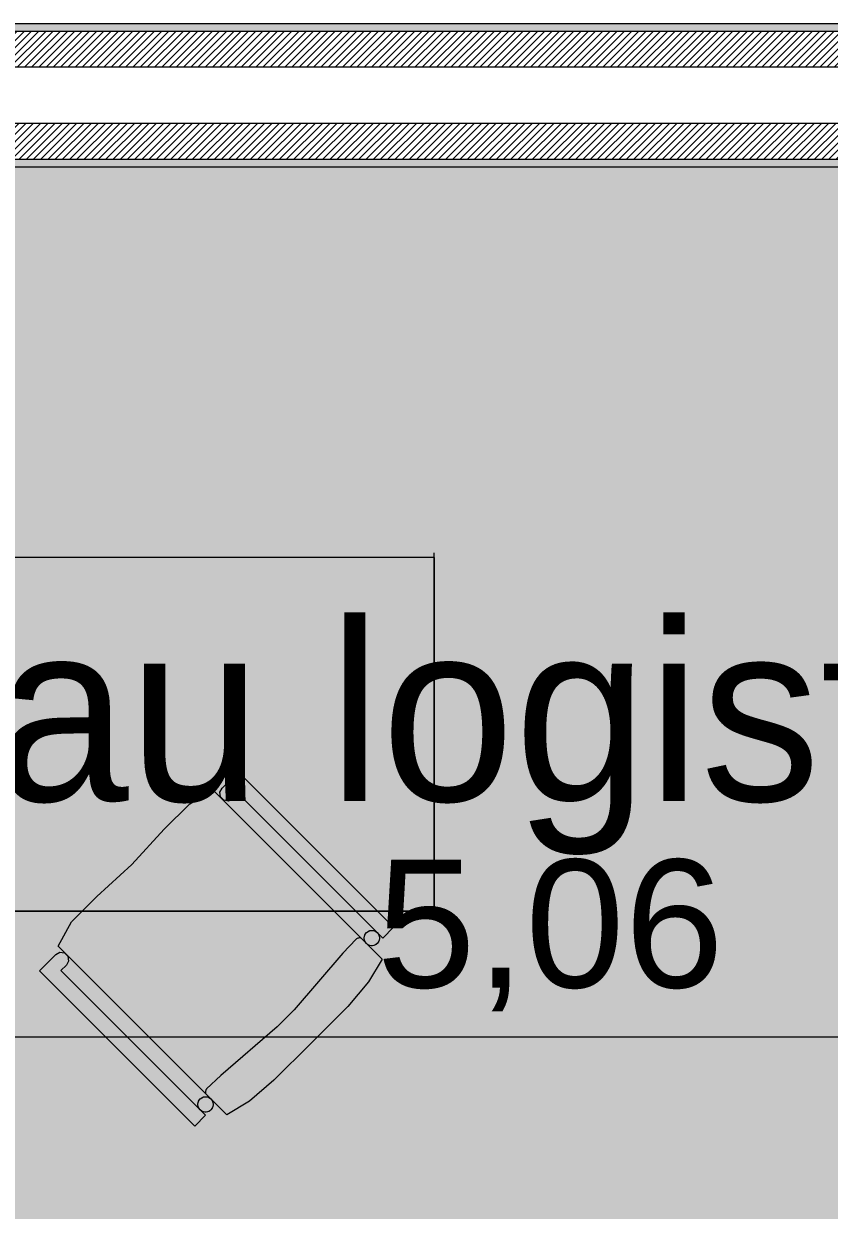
# Model space of a CAD drawing. Header units: millimetres. Extents: x 141848 to 1648660, y -821378 to -151356.
# Drawn here: x 439378 to 440954, y -255736 to -253416 of the extents above; entities that cross this region are included whole.
import ezdxf

# ---------------------------------------------------------------- set-up
doc = ezdxf.new("R2010")
doc.units = ezdxf.units.MM
doc.header["$MEASUREMENT"] = 0
doc.linetypes.add('Tirets', pattern=[229.305464, 141.111124, -88.19434])
doc.linetypes.add('Wipeout_Contour', pattern=[1000, 0, -1000])
for name, color, linetype in [('Cotations - 1_100', 7, 'Continuous'), ('Hachure', 7, 'Continuous'), ('Intérieur - Mobilier', 7, 'Continuous'), ('Sols_ Dalles', 7, 'Continuous')]:
    doc.layers.add(name, color=color, linetype=linetype)
doc.styles.add('STYLE_GENERE_1', font='')
doc.styles.add('STYLE_GENERE_2', font='')
doc.styles.get('STYLE_GENERE_1').set_extended_font_data('Agency FB')
doc.styles.get('STYLE_GENERE_2').set_extended_font_data('Arial')
doc.dimstyles.new('STYLE_GENERE__1', dxfattribs={"dimtxt": 250, "dimasz": 190, "dimexe": 1.25, "dimexo": 0.625, "dimgap": 0, "dimtad": 1, "dimlfac": 0.001, "dimtxsty": 'STYLE_GENERE_2', "dimblk": 'ARROWHEAD_6', "dimblk1": 'ARROWHEAD_6', "dimblk2": 'ARROWHEAD_6', "dimcen": 2.5, "dimse1": 1, "dimse2": 1, "dimclrd": 7, "dimclre": 7, "dimclrt": 7, "dimazin": 3, "dimtfac": 1, "dimtmove": 0, "dimatfit": 3})
pattern_1 = [(45, (0, 175), (-55.684659, 55.684659), [0, -52.5, 0, -78.75]), (110, (175, 175), (74.000794, 26.934086), [0, -38.5, 0, -66.5])]
pattern_2 = [(45, (0, 0), (-7.07106781, 7.07106781), [])]

# ---------------------------------------------------------------- blocks, each defined once
blk = doc.blocks.new('Dalle_48_2', base_point=(437925.1, -253415.6))
at = {"layer": 'Sols_ Dalles', "linetype": 'Continuous', "lineweight": 0, "true_color": 0x393736}
blk.add_hatch(color=250, dxfattribs=at).paths.add_polyline_path([(437925.1, -253415.6), (437925.1, -256655.6), (440005.1, -256655.6), (440005.1, -257683.7), (437925.1, -257683.7), (437925.1, -261165.6), (449210.6, -261165.6), (449210.6, -259085.6), (450865.6, -259085.6), (450865.6, -261165.6), (462925.6, -261165.6), (462925.6, -253415.6)])
at = {"layer": 'Sols_ Dalles', "color": 250, "linetype": 'Continuous', "lineweight": 5, "true_color": 0x1f1f1f, "flags": 128}
blk.add_lwpolyline([(437925.1, -253415.6), (462925.6, -253415.6), (462925.6, -261165.6), (450865.6, -261165.6), (450865.6, -259085.6), (449210.6, -259085.6), (449210.6, -261165.6), (437925.1, -261165.6), (437925.1, -257683.7), (440005.1, -257683.7), (440005.1, -256655.6), (437925.1, -256655.6)], close=True, dxfattribs=at)
blk = doc.blocks.new('Mur_190_2', base_point=(462925.6, -253415.6))
at = {"color": 254, "linetype": 'Wipeout_Contour', "lineweight": 0, "ltscale": 2067437.882496507}
blk.add_wipeout([(437940.1, -253430.6), (462910.6, -253430.6), (462910.6, -253415.6), (437940.1, -253415.6)], dxfattribs=at)
at = {"color": 254, "linetype": 'Wipeout_Contour', "lineweight": 0, "ltscale": 2034127.374005868}
blk.add_wipeout([(438205.1, -253695.6), (443260.6, -253695.6), (443260.6, -253680.6), (438205.1, -253680.6)], dxfattribs=at)
at = {"linetype": 'Continuous', "lineweight": 5, "true_color": 0x5f5f5f}
h = blk.add_hatch(dxfattribs=at)
h.set_pattern_fill('Enduit_0002', color=251, style=0, pattern_type=2)
h.set_pattern_definition(pattern_1)
h.paths.add_polyline_path([(437940.1, -253430.6), (462910.6, -253430.6), (462910.6, -253415.6), (437940.1, -253415.6)])
h = blk.add_hatch(dxfattribs=at)
h.set_pattern_fill('Enduit_0002', color=251, style=0, pattern_type=2)
h.set_pattern_definition(pattern_1)
h.paths.add_polyline_path([(438205.1, -253695.6), (443260.6, -253695.6), (443260.6, -253680.6), (438205.1, -253680.6)])
at = {"color": 7, "linetype": 'Continuous', "lineweight": 5, "flags": 128}
for points in [[(462925.6, -253415.6), (437925.1, -253415.6)], [(438205.1, -253695.6), (443260.6, -253695.6)]]:
    blk.add_lwpolyline(points, dxfattribs=at)
at = {"color": 254, "linetype": 'Wipeout_Contour', "lineweight": 0, "ltscale": 2067519.657900679}
blk.add_wipeout([(438010.1, -253500.6), (462840.6, -253500.6), (462840.6, -253430.6), (438010.1, -253430.6)], dxfattribs=at)
at = {"linetype": 'Continuous', "lineweight": 5, "true_color": 0x5f5f5f}
h = blk.add_hatch(dxfattribs=at)
h.set_pattern_fill('Briques_terre_cuite__int_94', color=251, style=0, pattern_type=2)
h.set_pattern_definition(pattern_2)
h.paths.add_polyline_path([(438010.1, -253500.6), (462840.6, -253500.6), (462840.6, -253430.6), (438010.1, -253430.6)])
at = {"color": 7, "linetype": 'Continuous', "lineweight": 5}
blk.add_line((462840.6, -253430.6), (438010.1, -253430.6), dxfattribs=at)
at = {"color": 254, "linetype": 'Wipeout_Contour', "lineweight": 0, "ltscale": 2033863.459605115}
blk.add_wipeout([(438120.1, -253610.6), (443345.6, -253610.6), (443345.6, -253500.6), (438120.1, -253500.6)], dxfattribs=at)
at = {"color": 7, "linetype": 'Continuous', "lineweight": 5}
blk.add_line((443345.6, -253500.6), (438120.1, -253500.6), dxfattribs=at)
at = {"color": 254, "linetype": 'Wipeout_Contour', "lineweight": 0, "ltscale": 2034042.648895284}
blk.add_wipeout([(438190.1, -253680.6), (443275.6, -253680.6), (443275.6, -253610.6), (438190.1, -253610.6)], dxfattribs=at)
at = {"linetype": 'Continuous', "lineweight": 5, "true_color": 0x5f5f5f}
h = blk.add_hatch(dxfattribs=at)
h.set_pattern_fill('Briques_terre_cuite__int_94', color=251, style=0, pattern_type=2)
h.set_pattern_definition(pattern_2)
h.paths.add_polyline_path([(438190.1, -253680.6), (443275.6, -253680.6), (443275.6, -253610.6), (438190.1, -253610.6)])
at = {"color": 7, "linetype": 'Continuous', "lineweight": 5}
for p, q in [((443275.6, -253610.6), (438190.1, -253610.6)), ((438190.1, -253680.6), (443275.6, -253680.6))]:
    blk.add_line(p, q, dxfattribs=at)
blk = doc.blocks.new('Chaise 4 25')
at = {"linetype": 'Continuous', "lineweight": 0, "true_color": 0xffffff}
for points in [[(60, 16.5), (111.9, 1.2), (182, 0.9), (275, 5.1), (368, 0.9), (438.1, 1.2), (490, 16.5), (490, 482.3), (439.7, 494.9), (377, 500), (275, 500), (173, 500), (110.3, 494.9), (60, 482.3)], [(0, 24.4), (45, 24.4), (53.8, 26.8), (59.3, 34.3), (59.3, 43.5), (53.8, 51), (45, 53.9), (30, 53.9), (30, 453.7), (0, 453.7)], [(45, 453.7), (42.4, 453.5), (39.9, 452.8), (37.5, 451.7), (35.4, 450.2), (33.5, 448.4), (32, 446.2), (30.9, 443.9), (30.2, 441.3), (30, 438.7), (30.2, 436.1), (30.9, 433.6), (32, 431.2), (33.5, 429.1), (35.4, 427.2), (37.5, 425.7), (39.9, 424.6), (42.4, 424), (45, 423.7), (47.6, 424), (50.1, 424.6), (52.5, 425.7), (54.6, 427.2), (56.5, 429.1), (58, 431.2), (59.1, 433.6), (59.8, 436.1), (60, 438.7), (59.8, 441.3), (59.1, 443.9), (58, 446.2), (56.5, 448.4), (54.6, 450.2), (52.5, 451.7), (50.1, 452.8), (47.6, 453.5)], [(505, 453.7), (502.4, 453.5), (499.9, 452.8), (497.5, 451.7), (495.4, 450.2), (493.5, 448.4), (492, 446.2), (490.9, 443.9), (490.2, 441.3), (490, 438.7), (490.2, 436.1), (490.9, 433.6), (492, 431.2), (493.5, 429.1), (495.4, 427.2), (497.5, 425.7), (499.9, 424.6), (502.4, 424), (505, 423.7), (507.6, 424), (510.1, 424.6), (512.5, 425.7), (514.6, 427.2), (516.5, 429.1), (518, 431.2), (519.1, 433.6), (519.8, 436.1), (520, 438.7), (519.8, 441.3), (519.1, 443.9), (518, 446.2), (516.5, 448.4), (514.6, 450.2), (512.5, 451.7), (510.1, 452.8), (507.6, 453.5)], [(520, 53.9), (505, 53.9), (496.2, 51), (490.7, 43.5), (490.7, 34.3), (496.2, 26.8), (505, 24.4), (550, 24.4), (550, 453.7), (520, 453.7)]]:
    blk.add_hatch(color=7, dxfattribs=at).paths.add_polyline_path(points)
at = {"color": 253, "linetype": 'Continuous', "lineweight": 5, "true_color": 0x9f9f9f}
for p, q in [((110.3, 494.9), (60, 482.3)), ((173, 500), (110.3, 494.9)), ((275, 500), (173, 500)), ((377, 500), (275, 500)), ((439.7, 494.9), (377, 500)), ((490, 482.3), (439.7, 494.9)), ((60, 482.3), (60, 16.5)), ((490, 16.5), (490, 482.3)), ((30, 453.7), (0, 453.7)), ((0, 453.7), (0, 24.4)), ((30, 53.9), (30, 453.7)), ((550, 453.7), (520, 453.7)), ((520, 453.7), (520, 53.9)), ((550, 24.4), (550, 453.7)), ((60.2, 424.7), (60, 426)), ((60.7, 423.3), (60.2, 424.7)), ((61.4, 422.1), (60.7, 423.3)), ((62.3, 421.1), (61.4, 422.1)), ((63.4, 420.2), (62.3, 421.1)), ((64.6, 419.5), (63.4, 420.2)), ((65.9, 419), (64.6, 419.5)), ((67.3, 418.7), (65.9, 419)), ((68, 418.7), (67.3, 418.7)), ((106, 419.7), (68, 418.7)), ((251.5, 430.7), (106, 419.7)), ((298.5, 430.7), (251.5, 430.7)), ((444, 419.7), (298.5, 430.7)), ((482, 418.7), (444, 419.7)), ((482.7, 418.7), (482, 418.7)), ((484.1, 419), (482.7, 418.7)), ((485.4, 419.5), (484.1, 419)), ((486.6, 420.2), (485.4, 419.5)), ((487.7, 421.1), (486.6, 420.2)), ((488.6, 422.1), (487.7, 421.1)), ((489.3, 423.3), (488.6, 422.1)), ((45, 53.9), (30, 53.9)), ((53.8, 51), (45, 53.9)), ((59.3, 43.5), (53.8, 51)), ((496.2, 51), (490.7, 43.5)), ((505, 53.9), (496.2, 51)), ((520, 53.9), (505, 53.9)), ((0, 24.4), (45, 24.4)), ((45, 24.4), (53.8, 26.8)), ((53.8, 26.8), (59.3, 34.3)), ((59.3, 34.3), (59.3, 43.5)), ((490.7, 43.5), (490.7, 34.3)), ((490.7, 34.3), (496.2, 26.8)), ((496.2, 26.8), (505, 24.4)), ((505, 24.4), (550, 24.4)), ((60, 16.5), (111.9, 1.2)), ((111.9, 1.2), (182, 0.9)), ((182, 0.9), (275, 5.1)), ((275, 5.1), (368, 0.9)), ((368, 0.9), (438.1, 1.2)), ((438.1, 1.2), (490, 16.5))]:
    blk.add_line(p, q, dxfattribs=at)
at = {"color": 253, "linetype": 'Continuous', "lineweight": 5, "true_color": 0x9f9f9f, "flags": 128}
for points in [[(60, 16.5), (111.9, 1.2), (182, 0.9), (275, 5.1), (368, 0.9), (438.1, 1.2), (490, 16.5), (490, 482.3), (439.7, 494.9), (377, 500), (275, 500), (173, 500), (110.3, 494.9), (60, 482.3)], [(0, 24.4), (45, 24.4), (53.8, 26.8), (59.3, 34.3), (59.3, 43.5), (53.8, 51), (45, 53.9), (30, 53.9), (30, 453.7), (0, 453.7)], [(45, 453.7), (42.4, 453.5), (39.9, 452.8), (37.5, 451.7), (35.4, 450.2), (33.5, 448.4), (32, 446.2), (30.9, 443.9), (30.2, 441.3), (30, 438.7), (30.2, 436.1), (30.9, 433.6), (32, 431.2), (33.5, 429.1), (35.4, 427.2), (37.5, 425.7), (39.9, 424.6), (42.4, 424), (45, 423.7), (47.6, 424), (50.1, 424.6), (52.5, 425.7), (54.6, 427.2), (56.5, 429.1), (58, 431.2), (59.1, 433.6), (59.8, 436.1), (60, 438.7), (59.8, 441.3), (59.1, 443.9), (58, 446.2), (56.5, 448.4), (54.6, 450.2), (52.5, 451.7), (50.1, 452.8), (47.6, 453.5)], [(505, 453.7), (502.4, 453.5), (499.9, 452.8), (497.5, 451.7), (495.4, 450.2), (493.5, 448.4), (492, 446.2), (490.9, 443.9), (490.2, 441.3), (490, 438.7), (490.2, 436.1), (490.9, 433.6), (492, 431.2), (493.5, 429.1), (495.4, 427.2), (497.5, 425.7), (499.9, 424.6), (502.4, 424), (505, 423.7), (507.6, 424), (510.1, 424.6), (512.5, 425.7), (514.6, 427.2), (516.5, 429.1), (518, 431.2), (519.1, 433.6), (519.8, 436.1), (520, 438.7), (519.8, 441.3), (519.1, 443.9), (518, 446.2), (516.5, 448.4), (514.6, 450.2), (512.5, 451.7), (510.1, 452.8), (507.6, 453.5)], [(520, 53.9), (505, 53.9), (496.2, 51), (490.7, 43.5), (490.7, 34.3), (496.2, 26.8), (505, 24.4), (550, 24.4), (550, 453.7), (520, 453.7)]]:
    blk.add_lwpolyline(points, close=True, dxfattribs=at)
at = {"color": 253, "linetype": 'Continuous', "lineweight": 5, "true_color": 0x9f9f9f}
for centre, start_param, end_param in [((45, 438.7), 4.712389, 7.853982), ((45, 438.7), 1.570796, 4.712389), ((505, 438.7), 4.712389, 7.853982), ((505, 438.7), 1.570796, 4.712389)]:
    blk.add_ellipse(centre, major_axis=(-15, 0), ratio=0.9996, start_param=start_param, end_param=end_param, dxfattribs=at)
blk = doc.blocks.new('*D1041')
at = {"layer": 'Cotations - 1_100', "color": 7, "linetype": 'Continuous', "lineweight": 5}
for p, q in [((438205.1, -255584.1), (438205.1, -255209.1)), ((443260.6, -255584.1), (443260.6, -255209.1)), ((438305.1, -255296.6), (438105.1, -255496.6)), ((443360.6, -255296.6), (443160.6, -255496.6)), ((438055.1, -255396.6), (438205.1, -255396.6)), ((438205.1, -255396.6), (443260.6, -255396.6))]:
    blk.add_line(p, q, dxfattribs=at)
at = {"layer": 'Cotations - 1_100', "color": 7, "lineweight": 5, "char_height": 250, "attachment_point": 7, "style": 'STYLE_GENERE_2'}
for s, insert in [('\\A1;{\\pql;\\fArial|b0|i0|c0|p38;5,06}', (440067.7, -255346.6)), ('\\A1;{\\pql;\\fArial|b0|i0|c0|p38;0,28}', (442495.4, -255346.6))]:
    blk.add_mtext(s, dxfattribs=dict(at, insert=insert))
blk = doc.blocks.new('ARROWHEAD_6')
at = {"color": 0, "linetype": 'Continuous', "lineweight": 0}
for p, q in [((-0.5, -0.5), (0.5, 0.5)), ((0, 0), (-1, 0))]:
    blk.add_line(p, q, dxfattribs=at)

msp = doc.modelspace()

# ---------------------------------------------------------------- hatches: boundary and pattern name
at = {"linetype": 'Continuous', "lineweight": 0, "true_color": 0xfaf9f8}
msp.add_hatch(color=7, dxfattribs=at).paths.add_polyline_path([(438165.553, -253695.57), (443245.553, -253695.571), (443260.478, -256375.571), (438204.864, -256375.571)])
at = {"linetype": 'Continuous', "lineweight": 5}
msp.add_hatch(color=255, dxfattribs=at).paths.add_polyline_path([(440180.989, -254459.017), (438674.273, -254459.017), (438674.273, -253749.869), (438280.341, -253749.869), (438280.341, -254275.112), (438280.341, -255150.517), (440180.989, -255150.517), (440180.989, -254984.26)])

# ---------------------------------------------------------------- linework, layer by layer
at = {"color": 7, "linetype": 'Tirets', "lineweight": 5, "flags": 128}
msp.add_lwpolyline([(438165.553, -253695.57), (443245.553, -253695.571), (443260.478, -256375.571), (438204.864, -256375.571)], close=True, dxfattribs=at)
at = {"color": 255, "linetype": 'Continuous', "lineweight": 5, "flags": 128}
msp.add_lwpolyline([(440180.989, -254459.017), (438674.273, -254459.017), (438674.273, -253749.869), (438280.341, -253749.869), (438280.341, -254275.112), (438280.341, -255150.517), (440180.989, -255150.517), (440180.989, -254984.26)], close=True, dxfattribs=at)
at = {"layer": 'Intérieur - Mobilier', "color": 253, "linetype": 'Continuous', "lineweight": 5, "true_color": 0x9f9f9f}
for p, q in [((440180.989, -254459.017), (438674.273, -254459.017)), ((440180.989, -254975.436), (440180.989, -254450.193)), ((440180.989, -254459.017), (440180.989, -255150.517)), ((440180.989, -255150.517), (438280.341, -255150.517))]:
    msp.add_line(p, q, dxfattribs=at)

# ---------------------------------------------------------------- block references
at = {"color": 253, "linetype": 'Continuous', "lineweight": 5, "true_color": 0x9f9f9f, "xscale": -1, "zscale": 1000, "rotation": 225.0000000000026}
msp.add_blockref('Chaise 4 25', (439391.481, -255250.272), dxfattribs=at)
at = {"layer": 'Sols_ Dalles', "color": 250, "linetype": 'Continuous', "lineweight": 5, "true_color": 0x1f1f1f}
msp.add_blockref('Dalle_48_2', (437925.061, -253415.571), dxfattribs=at)

# ---------------------------------------------------------------- texts
at = {"layer": 'Hachure', "color": 250, "linetype": 'Continuous', "lineweight": 5, "true_color": 0x3f3f3f, "insert": (440142.483, -254813.214), "char_height": 350, "attachment_point": 5, "style": 'STYLE_GENERE_1'}
msp.add_mtext('\\A1;{\\pqc;\\fAgency FB|b0|i0|c0|p34;Bureau logistique}', dxfattribs=at)

# ---------------------------------------------------------------- next in the draw order: block references
at = {"color": 7, "lineweight": 5}
msp.add_blockref('Mur_190_2', (462925.553, -253415.571), dxfattribs=at)

# ---------------------------------------------------------------- next in the draw order: dimensions: what is measured, and where the dimension line sits
at = {"layer": 'Cotations - 1_100', "color": 7, "linetype": 'Continuous', "lineweight": 5}
dim = msp.add_linear_dim(base=(443260.553, -255396.647), p1=(438205.061, -253695.571), p2=(443260.553, -255085.571), dimstyle='STYLE_GENERE__1', dxfattribs=at)
dim.commit()
dim.dimension.update_dxf_attribs({"geometry": '*D1041', "text_midpoint": (440392.368, -255221.647), "dimtype": 160})

doc.saveas('drawing.dxf')
